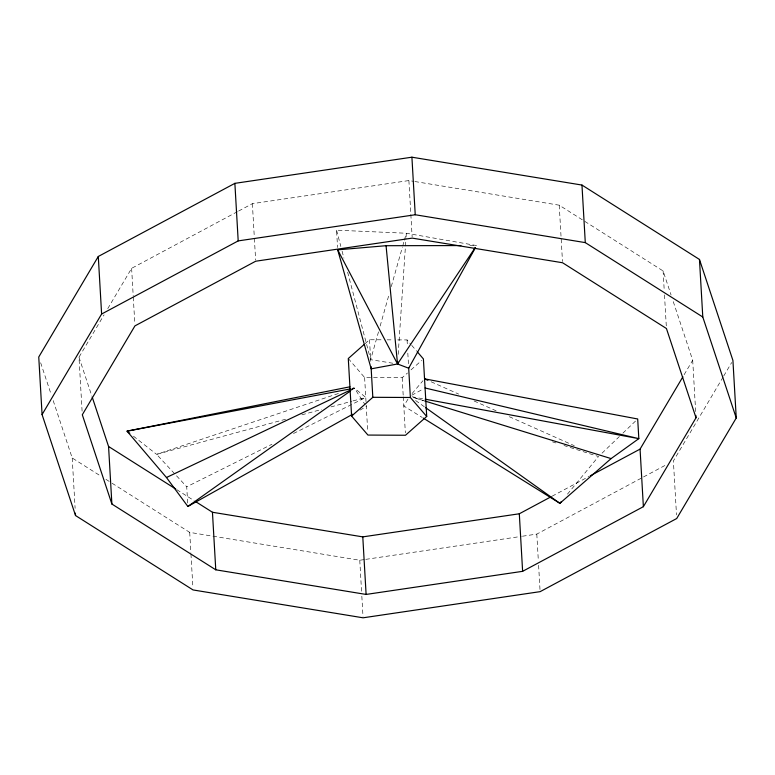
<?xml version="1.0" encoding="UTF-8"?>
<svg xmlns="http://www.w3.org/2000/svg" width="775" height="775" viewBox="0 0 775 775"><rect width="100%" height="100%" fill="white"/><g stroke="black" fill="none" stroke-linecap="round" stroke-linejoin="round"><path stroke-width="0.58" stroke-dasharray="3.88 2.91" d="M398.176 354.388L405.993 238.041M406.071 236.84L406.313 233.246L336.563 230.175L337.561 247.525M392.857 363.233L370.653 359.677L378.839 330.683M380.147 326.043L389.302 293.56M391.268 286.605L402.39 247.167M402.719 246.004L404.027 241.364M404.356 240.202L406.313 233.246L476.606 245.559L468.148 245.568M82.092 411.167L78.982 357.207L104.082 314.834M107.754 308.634L131.624 268.324L237.547 211.614M684.131 374.703L692.695 360.239L672.971 300.719M723.114 377.018L673.388 460.97L676.507 514.929M723.724 375.982L731.707 362.506M407.95 399.232L403.804 405.974L422.288 417.502M567.455 494.15L598.513 456.533L563.977 445.518M412.067 393.574L422.985 380.68M602.001 453.201L619.409 436.509M622.887 433.167L637.689 418.984M365.083 343.664L369.51 339.75L382.414 339.808M348.285 358.534L364.618 377.512L402.177 377.696L407.476 372.998M411.012 369.869L421.629 360.472M351.472 390.251L354.427 388.149L365.771 397.439L352.828 403.901M359.958 410.14L366.294 406.594M411.777 395.221L423.024 389.098M238.603 211.042L252.379 203.67L408.89 180.565L413.666 181.34M552.139 496.194L589.213 476.344M522.447 536.222L536.804 534.101L642.446 477.536M643.512 476.964L666.994 464.399M187.657 502.985L186.727 486.797L271.938 444.269M293.502 433.506L351.753 404.443M351.143 389.709L354.427 388.149L365.044 404.647M338.413 393.506L156.608 454.353L132.573 435.502M352.141 388.914L354.427 388.149L349.922 386.812M285.597 419.256L156.608 454.353L186.727 486.797M301.863 414.828L321.615 409.452M330.915 406.923L351.831 401.237M352.993 400.917L365.771 397.439M352.053 388.604L354.427 388.149M112.065 483.222L189.71 532.386L359.765 560.248L364.55 559.54M365.742 559.356L521.255 536.397M387.113 339.838L392.973 339.867M397.672 339.886L407.059 339.934L410.953 344.449M414.858 181.534L559.23 205.191L663.109 270.959L671.082 294.994M412.106 396.771L423.973 398.97M423.537 400.607L413.182 397.401L423.547 400.743M552.468 441.847L555.927 442.951M431.152 381.794L458.674 394.088M474.087 400.966L496.116 410.798M509.33 416.698L574.294 445.712M176.807 489.684L194.118 500.65M53.204 400.617L72.211 457.996L100.818 476.112M105.933 479.347L111.038 482.573M415.623 400.53L424.448 406.827M411.728 345.35L416.398 350.775M78.982 357.207L91.876 396.122M40.649 362.748L51.295 394.882M336.563 230.175L340.855 246.508M342.085 251.177L343.935 258.182M347.617 272.18L370.653 359.677M692.695 360.239L695.737 412.998M663.109 270.959L664.214 290.141M664.495 294.936L666.297 326.11M559.23 205.191L562.485 261.543M536.804 534.101L538.325 560.48M538.606 565.275L540.049 590.463M408.89 180.565L412.145 236.917M407.059 339.934L407.408 345.931M407.824 353.119L408.512 365.112M402.177 377.696L403.213 395.686M403.281 396.877L405.354 432.857M369.51 339.75L370.75 361.334M364.618 377.512L366.139 403.891M366.207 405.093L367.728 431.472M359.765 560.248L361.567 591.422M361.838 596.217L363.01 616.6M252.379 203.67L254.316 237.247M254.384 238.448L255.624 260.032M189.71 532.386L190.892 552.769M190.96 553.97L192.898 587.547M131.624 268.324L133.213 295.905M133.281 297.106L134.802 323.485M72.211 457.996L75.117 508.361"/><path stroke-width="1.16" d="M397.691 361.576L397.536 363.979L408.687 368.212L475.433 247.671M98.289 256.477L38.75 357.004L42.073 414.567L75.533 515.549L193.033 589.94L363.088 617.801L540.127 591.654L676.711 518.523L736.25 417.996L732.927 360.433L699.467 259.451L581.967 185.06L411.912 157.199L234.873 183.346L98.289 256.477L101.612 314.03L42.073 414.567M590.279 475.772L640.063 449.113L682.901 376.776M696.018 417.793L666.432 328.513L562.553 262.744L412.213 238.119L255.692 261.223L134.937 325.887L82.305 414.761L111.891 504.041L215.77 569.809L366.11 594.435L522.621 571.33L643.376 506.676L696.018 417.793L695.873 415.4M475.259 247.564L397.536 363.979L371.186 368.832L337.697 249.841L386.057 245.704L460.912 245.578M561.391 501.493L559.879 503.324L423.315 418.142M364.202 344.449L348.285 358.534L351.608 416.088L367.941 435.066L405.49 435.25L426.715 416.466L423.392 358.912L417.173 351.676M351.608 416.088L372.823 397.304L410.382 397.488L426.715 416.466M427.848 380.312L424.545 378.839L637.689 418.984L638.823 438.64L611.097 458.597L559.879 503.324L425.436 407.524M349.922 386.812L127.032 431.152L166.46 477.516L187.86 506.453L350.484 390.949M187.86 506.453L352.577 414.276M101.612 314.03L238.196 240.899L415.235 214.752L585.29 242.614L702.789 317.004L736.25 417.996M196.153 501.938L212.447 512.256L362.787 536.881L519.308 513.777L551.083 496.756M166.46 477.516L351.143 389.709M350.872 388.827L127.032 431.152L129.803 433.322M425.165 399.183L638.823 438.64L425.068 387.984M424.69 400.956L611.097 458.597M92.264 397.265L108.568 446.487L175.789 489.044M337.697 249.841L397.536 363.979L386.057 245.704M699.467 259.451L702.789 317.004M640.063 449.113L643.376 506.676M581.967 185.06L585.29 242.614M519.308 513.777L522.621 571.33M411.912 157.199L415.235 214.752M408.648 367.515L410.382 397.488M371.051 366.536L372.823 397.304M362.787 536.881L366.11 594.435M234.873 183.346L238.196 240.899M212.447 512.256L215.77 569.809M108.568 446.487L111.891 504.041M75.398 513.157L75.533 515.549"/></g></svg>
